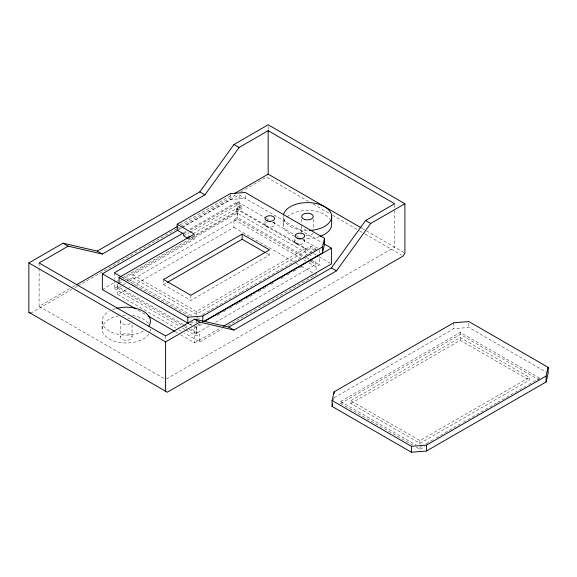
<?xml version="1.0" encoding="UTF-8"?>
<svg xmlns="http://www.w3.org/2000/svg" width="577" height="577" viewBox="0 0 577 577"><rect width="100%" height="100%" fill="white"/><g stroke="black" fill="none" stroke-linecap="round" stroke-linejoin="round"><path stroke-width="0.43" stroke-dasharray="2.88 2.16" d="M274.674 224.302L274.674 221.82M272.387 222.066A4.832 2.791 0 0 1 273.952 225.91A4.832 2.791 0 0 1 267.302 226.811L266.394 226.393L266.415 225.593L236.685 208.448L194.225 232.964M294.76 241.749L294.948 238.402M304.418 241.474L304.562 239.08M303.04 239.657A4.832 2.791 0 0 1 303.365 243.357A4.832 2.791 0 0 1 297.04 243.984L296.131 243.566L296.253 242.816L295.424 242.29L266.415 225.593M295.532 242.362L295.424 243.025L296.131 243.566M333.528 400.351L334.141 396.053M39.106 268.255L39.106 306.365L71.829 287.469M72.608 287.021L74.945 285.673M180.125 224.951L232.322 194.81M30.559 313.268L71.822 289.452M74.938 287.649L77.268 286.3M78.046 285.853L176.144 229.22M176.923 228.773L180.031 226.97M180.81 226.523L236.866 194.16M240.76 191.917L266.451 177.081L308.406 201.308M177.197 230.165L181.091 227.915M181.87 227.461L230.187 199.57L245.232 198.387L245.232 194.153M179.274 229.386L181.604 228.038M182.382 227.59L239.102 194.846L322.211 242.83M183.645 232.783L186.76 230.988M189.876 229.184L237.392 201.755L265.254 217.839M183.695 233.916L187.59 231.665M190.706 229.862L236.685 203.32L241.813 206.277L241.813 208.254L188.823 238.849M183.695 235.885L189.148 232.74M189.927 232.286L236.685 205.289L241.813 208.254M241.813 206.277L236.685 209.242L312.792 253.18M102.353 289.589L114.787 282.405M115.559 281.958L118.667 280.162M122.555 277.919L239.102 210.634L239.102 194.846M120.665 280.343L237.212 213.057L308.06 253.959M314.53 250.238L310.866 248.124L196.346 314.241L132.753 277.53L132.753 274.767L194.29 239.239L194.29 234.962M119.078 283.451L122.966 281.208M123.745 280.761L127.625 278.518L192.48 315.965M132.753 277.53L127.625 280.494L127.625 278.518M114.318 279.823L114.318 288.601L117.737 286.625L183.529 324.613M132.559 285.961L233.973 227.41L233.973 219.52L237.392 217.543L305.507 256.873M117.557 283.826L117.557 288.06L122.223 285.37M122.995 284.915L126.103 283.127M129.212 281.331L237.212 218.979L302.608 256.729M117.737 286.625L117.737 294.522L127.099 289.113M127.878 288.666L131.78 286.416M163.522 279.506L163.522 284.641L166.638 282.838M163.522 284.641L190.872 300.429L269.502 255.034L269.502 251.608M132.753 274.767L196.346 311.479L305.738 248.319L296.253 242.816L295.424 243.025A4.832 2.791 0 0 1 296.643 239.397M305.738 249.113L310.866 246.148L315.994 249.113L315.994 251.082M196.346 318.194L197.897 317.292M202.556 314.602L233.635 296.657M234.413 296.21L240.631 292.626M241.41 292.171L302.009 257.183M305.118 255.387L315.994 249.113M197.146 319.73L201.041 317.48M200.096 323.949L194.658 327.087L194.658 342.875L180.695 334.819M194.629 326.632L196.187 327.534L202.404 323.942M217.168 315.424L220.277 313.628M223.386 311.832L226.494 310.037M229.603 308.248L232.704 306.452M235.813 304.656L238.921 302.86M239.7 302.413L242.809 300.617M245.917 298.821L249.026 297.032M249.798 296.578L255.236 293.441M258.345 291.645L262.232 289.402M263.011 288.954L267.67 286.264M270.779 284.468L273.887 282.672M280.876 278.641L283.985 276.845M287.094 275.049L290.202 273.253M293.311 271.464L296.419 269.668M299.528 267.872L302.637 266.076M309.625 262.037L312.734 260.249M189.184 329.409L196.187 333.456L210.172 325.378M215.61 322.24L315.843 264.374L315.843 259.297M186.306 330.159L196.368 335.973L199.786 333.996L199.786 341.894L184.301 332.951M309.056 262.867L316.023 266.884L319.442 264.915L319.442 257.017M194.658 342.875L220.299 328.075M199.786 341.894L222.405 328.832M227.872 325.68L316.023 274.782L316.023 272.149M166.378 378.945L394.654 247.151L394.654 210.814M334.141 397.748L453.796 328.666L468.834 327.484L547.371 372.821M340.632 401.498L460.287 332.417L539.603 378.209L539.603 380.178L460.287 334.393L340.632 403.474L340.632 401.498L416.06 445.047M350.888 400.712L460.287 337.545L529.347 377.416L529.347 380.178L419.948 443.345L350.888 403.474L350.888 400.712L419.948 440.576L529.347 377.416M350.888 403.474L460.287 340.315L529.347 380.178M421.506 446.396L419.948 447.29L419.948 449.267L416.06 447.016M426.165 443.699L433.154 439.667M436.262 437.871L462.682 422.616M463.461 422.169L496.869 402.883M497.648 402.429L525.618 386.28M528.727 384.491L539.603 378.209M419.948 449.267L424.614 446.569M190.453 322.918L195.762 322.5M362.06 228.333L404.91 253.072M313.066 203.998L329.388 213.418M332.489 215.214L358.908 230.461M359.687 230.908L364.347 233.606M365.126 234.053L401.642 255.135M266.033 218.286L269.127 220.075M272.993 222.311L295.446 235.272M296.217 235.719L299.312 237.508M302.413 239.289L317.891 248.233M313.563 253.628L318.215 256.311M318.994 256.765L331.407 263.927M308.839 254.407L312.727 256.657M306.279 257.32L310.924 259.996M311.695 260.443L319.442 264.915M303.387 257.183L308.06 259.881M311.169 261.677L315.843 264.374M233.973 219.52L300.538 257.948M303.639 259.737L305.961 261.078M233.973 227.41L295.121 262.715M295.893 263.162L298.215 264.504M301.317 266.293L312.922 272.993M266.466 253.274L269.502 255.034M190.872 237.27L194.29 239.239M122.057 277.277L188.629 315.713M340.632 403.474L412.952 445.22M189.963 323.935L191.521 324.837M189.227 323.949L193.107 326.193M184.301 325.06L188.174 327.289M191.268 329.078L199.786 333.996M117.557 288.06L183.731 326.265M184.51 326.712L188.405 328.962M114.318 288.601L179.339 326.135M182.433 327.924L185.527 329.712M117.737 294.522L175.79 328.039M178.884 329.828L181.207 331.169M138.033 310.188L145.015 314.22M175.264 331.681L177.593 333.023M39.106 306.365L164.82 378.945M296.253 242.816L297.04 243.984L296.946 243.184M267.158 225.989L267.302 226.811M265.016 221.114L265.016 224.576M468.834 323.25L468.834 327.484M460.287 332.417L460.287 334.393M460.287 337.545L460.287 340.315M453.796 322.745L453.796 328.666M419.948 440.576L419.948 443.345M394.654 204.611L394.654 209.927M319.442 250L319.442 253.512M316.023 266.884L316.023 271.277M313.275 219.188L313.275 228.838M310.866 246.148L310.866 248.124M305.738 248.319L305.738 251.082M301.67 219.188L301.67 225.326M301.67 226.206L301.67 232.343A5.799 3.347 0 0 1 305.969 229.112M283.3 224.453L283.3 216.555A24.176 13.956 0 0 0 307.476 230.512M268.161 126.572L268.161 130.157M237.392 201.755L237.392 217.543M237.212 213.057L237.212 218.979M236.685 203.32L236.685 205.289M236.685 208.448L236.685 211.211M230.187 193.648L230.187 199.57M196.346 311.479L196.346 314.241M196.368 320.177L196.368 322.81M196.368 326.322L196.368 335.973M196.187 327.534L196.187 333.456M190.872 295.294L190.872 300.429M165.599 335.965L165.599 340.401M132.083 324.678L132.083 336.954A5.799 3.347 0 0 1 123.384 339.86A5.799 3.347 0 0 1 123.384 334.054A5.799 3.347 0 0 1 132.083 336.954M120.478 321.165L120.478 336.954M114.318 272.806L114.318 278.951M102.107 321.165L102.107 329.063M39.106 262.939L39.106 267.367M266.394 226.393A4.832 2.791 0 0 1 266.906 222.224M313.08 233.216A5.799 3.347 0 0 1 305.969 235.582M319.564 236.541A24.176 13.956 0 0 1 304.771 238.323M294.616 236.274A24.176 13.956 0 0 1 286.538 217.471M287.079 216.959A24.176 13.956 0 0 1 309.258 210.533A24.176 13.956 0 0 1 329.554 218.777M150.46 329.063A24.176 13.956 0 0 1 149.631 332.677M148.852 334.061A24.176 13.956 0 0 1 108.938 338.778A24.176 13.956 0 0 1 118.307 315.886M122.677 315.258A24.176 13.956 0 0 1 126.284 315.107M132.537 315.583A24.176 13.956 0 0 1 148.368 323.38M130.388 323.531A5.799 3.347 0 0 1 122.18 323.531A5.799 3.347 0 0 1 122.18 318.8M127.784 317.934A5.799 3.347 0 0 1 132.083 321.165M143.377 331.032A24.176 13.956 0 0 1 109.19 331.032A24.176 13.956 0 0 1 109.19 311.299M112.674 309.633A24.176 13.956 0 0 1 115.789 308.594"/><path stroke-width="0.87" d="M203.616 321.497L322.493 252.863L322.493 246.942L324.541 238.258L245.232 192.466L230.187 193.648L177.197 224.244L177.197 230.165L183.695 233.916L183.695 235.885L188.088 238.424M322.493 252.863L324.541 244.179L324.541 238.258M332.085 400.51L334.141 391.826L453.796 322.745L468.834 321.562L548.15 367.354L548.15 373.276L546.102 381.96L426.446 451.041L411.401 452.224L332.085 406.432L332.085 400.51L411.401 446.302L426.446 445.119L546.102 376.038L548.15 367.354M332.085 406.432L332.705 403.828M97.225 251.096L199.786 191.881L233.973 144.517L268.161 124.776L404.91 203.724L404.91 253.072L403.2 256.029L167.308 392.223L28.85 312.287L28.85 262.939L63.037 243.198L97.225 251.096L102.353 254.06L204.914 194.846L239.102 147.474L268.161 130.698L394.654 203.724L365.594 220.501L331.407 267.872L228.845 327.087L194.658 319.189L165.599 335.965L39.106 262.939L68.165 246.163L102.353 254.06M194.658 319.189L199.786 322.154L233.973 330.051L336.535 270.837L370.722 223.465L404.91 203.724M76.503 284.771L177.781 226.299M234.659 193.461L268.161 174.124L361.281 227.886M135.703 308.839L102.353 289.589L102.353 273.794L177.716 230.281M182.866 233.231L114.318 272.806L121.285 276.83M119.078 283.451L119.078 277.53L194.29 234.111L177.197 224.244M242.152 234.111L163.522 279.506L190.872 295.294L269.502 249.899L242.152 234.111L242.152 239.239L264.944 252.401M167.417 282.391L242.152 239.239M119.078 277.53L187.799 317.206L202.837 316.023L322.493 246.942M28.85 262.939L165.599 341.887L199.786 322.154M203.984 321.706L331.407 248.139L331.407 263.927L223.407 326.279M233.973 144.517L239.102 147.474M365.594 220.501L370.722 223.465M323.647 243.66L331.407 248.139M199.786 191.881L204.914 194.846M331.407 267.872L336.535 270.837M190.186 236.873L188.823 236.087L188.823 238.157M228.845 327.087L233.973 330.051M63.037 243.198L68.165 246.163M102.353 273.794L188.448 323.502M148.116 316.008L174.492 331.234M28.85 312.287L30.559 313.268M546.102 376.038L546.102 381.96M426.446 445.119L426.446 451.041M411.401 446.302L411.401 452.224M334.141 391.826L334.141 393.521M331.645 216.555L331.645 224.453A24.176 13.956 0 0 1 320.329 236.274M268.161 130.698L268.161 174.124M202.837 316.023L202.837 321.944M187.799 317.206L187.799 323.127M165.599 341.887L165.599 391.235M298.763 238.856A4.832 2.791 0 0 1 301.071 238.957M269.026 221.691A4.832 2.791 0 0 1 270.187 221.655M283.43 215.098A24.176 13.956 0 0 1 308.558 202.614A24.176 13.956 0 0 1 331.645 216.346A24.176 13.956 0 0 1 309.272 230.475M116.612 308.378A24.176 13.956 0 0 1 142.988 311.075A24.176 13.956 0 0 1 148.852 326.164M267.425 220.933A4.832 2.791 0 0 0 274.681 218.517A4.832 2.791 0 0 0 267.425 216.101A4.832 2.791 0 0 0 267.425 220.933M297.516 238.301A4.832 2.791 0 0 0 304.764 235.885A4.832 2.791 0 0 0 297.516 233.469A4.832 2.791 0 0 0 297.516 238.301M304.569 219.455A5.799 3.347 0 0 0 313.275 216.555A5.799 3.347 0 0 0 304.569 213.656A5.799 3.347 0 0 0 304.569 219.455"/></g></svg>
